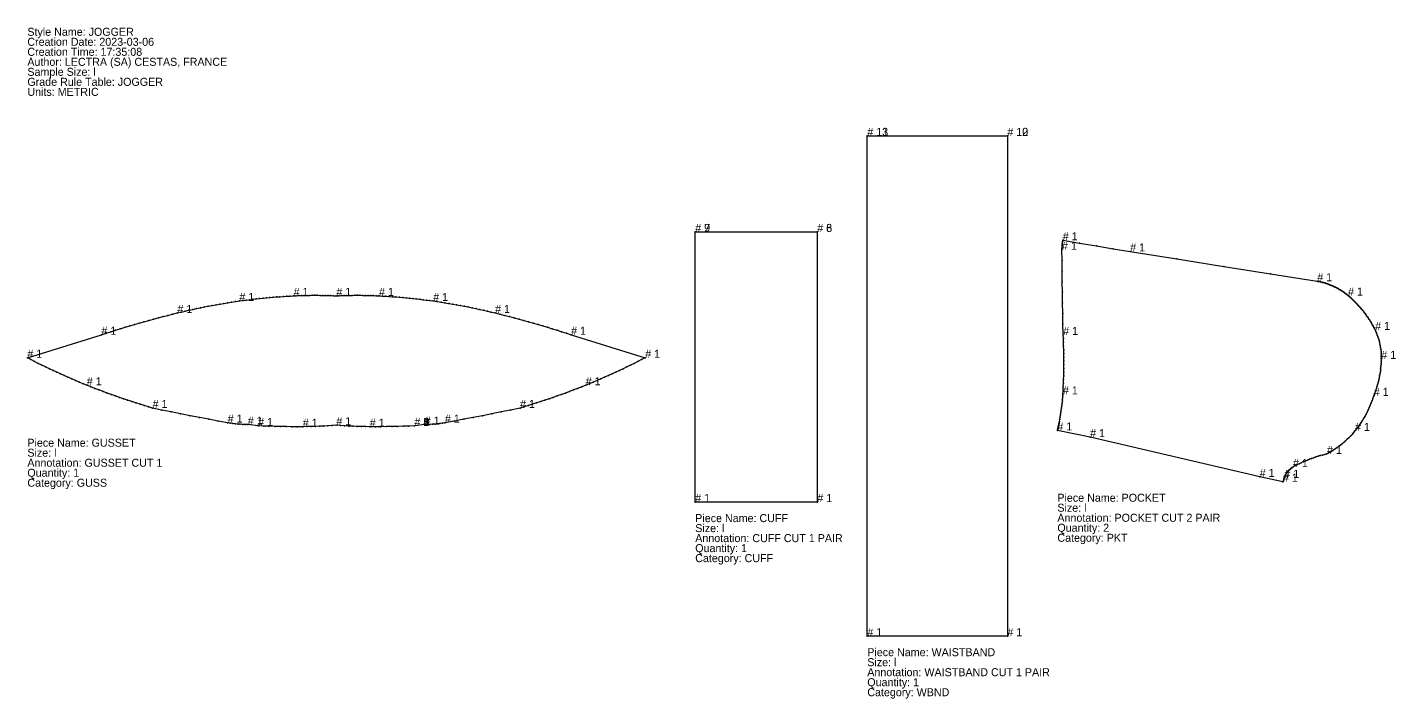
# Model space of a CAD drawing. Extents: x 0 to 3468, y -337 to 333.
# Drawn here: x 0 to 1368, y -337 to 333 of the extents above; entities that cross this region are included whole.
import ezdxf

# ---------------------------------------------------------------- set-up
doc = ezdxf.new("R2010")
doc.units = 0

# ---------------------------------------------------------------- blocks, each defined once
blk = doc.blocks.new('GUSSETl')
at = {"layer": '1'}
blk.add_lwpolyline([(308.79, 65.08), (311.46, 65.21), (314.13, 65.33), (316.79, 65.43), (319.46, 65.51), (322.13, 65.58), (324.8, 65.62), (327.47, 65.65), (330.13, 65.66), (332.8, 65.66), (335.47, 65.63), (338.14, 65.59), (340.81, 65.53), (343.48, 65.45), (346.14, 65.35), (348.81, 65.24), (351.47, 65.11), (354.87, 64.92), (358.27, 64.71), (361.67, 64.49), (365.06, 64.25), (368.46, 63.99), (371.85, 63.71), (375.24, 63.42), (378.63, 63.1), (382.02, 62.77), (385.4, 62.43), (388.79, 62.06), (392.17, 61.68), (395.55, 61.28), (398.93, 60.86), (402.3, 60.42), (405.67, 59.97), (409.57, 59.4), (413.47, 58.81), (417.36, 58.19), (421.25, 57.55), (425.14, 56.88), (429.02, 56.19), (432.89, 55.48), (436.77, 54.74), (440.63, 53.98), (444.5, 53.2), (448.36, 52.39), (452.21, 51.56), (456.06, 50.7), (459.9, 49.83), (463.74, 48.93), (467.57, 48), (472.36, 46.81), (477.15, 45.6), (481.94, 44.37), (486.72, 43.12), (491.49, 41.84), (496.25, 40.53), (501.01, 39.21), (505.77, 37.86), (510.51, 36.49), (515.25, 35.09), (519.98, 33.67), (524.71, 32.23), (529.43, 30.77), (534.14, 29.28), (538.84, 27.77), (543.54, 26.23), (617.59, 3.24), (613.96, 1.35), (610.31, -0.52), (606.66, -2.37), (602.99, -4.19), (599.31, -5.99), (595.62, -7.76), (591.92, -9.51), (588.21, -11.24), (584.49, -12.94), (580.76, -14.62), (577.01, -16.28), (573.26, -17.91), (569.49, -19.52), (565.72, -21.11), (561.93, -22.67), (558.14, -24.2), (554.1, -25.81), (550.05, -27.39), (545.99, -28.95), (541.92, -30.49), (537.85, -32), (533.76, -33.48), (529.67, -34.94), (525.56, -36.38), (521.45, -37.79), (517.33, -39.18), (513.2, -40.54), (509.07, -41.88), (504.92, -43.19), (500.77, -44.48), (496.61, -45.74), (492.44, -46.98), (483.09, -48.98), (473.73, -50.92), (464.36, -52.83), (454.98, -54.68), (445.59, -56.49), (436.19, -58.25), (426.78, -59.97), (417.37, -61.64), (414.87, -62.05), (412.36, -62.42), (409.85, -62.74), (407.33, -63.01), (404.81, -63.23), (402.28, -63.41), (399.75, -63.54), (397.22, -63.62), (386.87, -64.86), (381.3, -65.08), (375.73, -65.26), (370.15, -65.41), (364.58, -65.53), (359, -65.61), (353.42, -65.65), (347.85, -65.66), (342.27, -65.64), (338.08, -65.59), (333.89, -65.5), (329.71, -65.38), (325.52, -65.23), (321.34, -65.04), (317.15, -64.82), (312.97, -64.56), (308.79, -64.26), (304.62, -64.56), (300.44, -64.82), (296.25, -65.04), (292.07, -65.23), (287.88, -65.38), (283.7, -65.5), (279.51, -65.59), (275.32, -65.64), (269.74, -65.66), (264.17, -65.65), (258.59, -65.61), (253.01, -65.53), (247.44, -65.41), (241.86, -65.26), (236.29, -65.08), (230.72, -64.86), (220.37, -63.62), (217.84, -63.54), (215.31, -63.41), (212.78, -63.23), (210.26, -63.01), (207.74, -62.74), (205.23, -62.42), (202.72, -62.05), (200.22, -61.64), (190.81, -59.97), (181.4, -58.25), (172, -56.49), (162.61, -54.68), (153.23, -52.83), (143.86, -50.92), (134.5, -48.98), (125.14, -46.98), (120.98, -45.74), (116.82, -44.48), (112.66, -43.19), (108.52, -41.88), (104.38, -40.54), (100.26, -39.18), (96.14, -37.79), (92.02, -36.38), (87.92, -34.94), (83.83, -33.48), (79.74, -32), (75.66, -30.49), (71.6, -28.95), (67.54, -27.39), (63.49, -25.81), (59.45, -24.2), (55.66, -22.67), (51.87, -21.11), (48.1, -19.52), (44.33, -17.91), (40.58, -16.28), (36.83, -14.62), (33.1, -12.94), (29.38, -11.24), (25.66, -9.51), (21.96, -7.76), (18.27, -5.99), (14.6, -4.19), (10.93, -2.37), (7.27, -0.52), (3.63, 1.35), (0, 3.24), (74.05, 26.23), (78.74, 27.77), (83.45, 29.28), (88.16, 30.77), (92.88, 32.23), (97.6, 33.67), (102.34, 35.09), (107.08, 36.49), (111.82, 37.86), (116.58, 39.21), (121.33, 40.53), (126.1, 41.84), (130.87, 43.12), (135.65, 44.37), (140.43, 45.6), (145.23, 46.81), (150.02, 48), (153.85, 48.93), (157.69, 49.83), (161.53, 50.7), (165.38, 51.56), (169.23, 52.39), (173.09, 53.2), (176.95, 53.98), (180.82, 54.74), (184.69, 55.48), (188.57, 56.19), (192.45, 56.88), (196.34, 57.55), (200.22, 58.19), (204.12, 58.81), (208.01, 59.4), (211.91, 59.97), (215.29, 60.42), (218.66, 60.86), (222.04, 61.28), (225.42, 61.68), (228.8, 62.06), (232.19, 62.43), (235.57, 62.77), (238.96, 63.1), (242.35, 63.42), (245.74, 63.71), (249.13, 63.99), (252.53, 64.25), (255.92, 64.49), (259.32, 64.71), (262.71, 64.92), (266.11, 65.11), (268.78, 65.24), (271.45, 65.35), (274.11, 65.45), (276.78, 65.53), (279.45, 65.59), (282.12, 65.63), (284.79, 65.66), (287.45, 65.66), (290.12, 65.65), (292.79, 65.62), (295.46, 65.58), (298.13, 65.51), (300.8, 65.43), (303.46, 65.33), (306.13, 65.21)], close=True, dxfattribs=at)
at = {"layer": '14'}
blk.add_lwpolyline([(308.79, 65.08), (311.46, 65.21), (314.13, 65.33), (316.79, 65.43), (319.46, 65.51), (322.13, 65.58), (324.8, 65.62), (327.47, 65.65), (330.13, 65.66), (332.8, 65.66), (335.47, 65.63), (338.14, 65.59), (340.81, 65.53), (343.48, 65.45), (346.14, 65.35), (348.81, 65.24), (351.47, 65.11), (354.87, 64.92), (358.27, 64.71), (361.67, 64.49), (365.06, 64.25), (368.46, 63.99), (371.85, 63.71), (375.24, 63.42), (378.63, 63.1), (382.02, 62.77), (385.4, 62.43), (388.79, 62.06), (392.17, 61.68), (395.55, 61.28), (398.93, 60.86), (402.3, 60.42), (405.67, 59.97), (409.57, 59.4), (413.47, 58.81), (417.36, 58.19), (421.25, 57.55), (425.14, 56.88), (429.02, 56.19), (432.89, 55.48), (436.77, 54.74), (440.63, 53.98), (444.5, 53.2), (448.36, 52.39), (452.21, 51.56), (456.06, 50.7), (459.9, 49.83), (463.74, 48.93), (467.57, 48), (472.36, 46.81), (477.15, 45.6), (481.94, 44.37), (486.72, 43.12), (491.49, 41.84), (496.25, 40.53), (501.01, 39.21), (505.77, 37.86), (510.51, 36.49), (515.25, 35.09), (519.98, 33.67), (524.71, 32.23), (529.43, 30.77), (534.14, 29.28), (538.84, 27.77), (543.54, 26.23), (617.59, 3.24), (613.96, 1.35), (610.31, -0.52), (606.66, -2.37), (602.99, -4.19), (599.31, -5.99), (595.62, -7.76), (591.92, -9.51), (588.21, -11.24), (584.49, -12.94), (580.76, -14.62), (577.01, -16.28), (573.26, -17.91), (569.49, -19.52), (565.72, -21.11), (561.93, -22.67), (558.14, -24.2), (554.1, -25.81), (550.05, -27.39), (545.99, -28.95), (541.92, -30.49), (537.85, -32), (533.76, -33.48), (529.67, -34.94), (525.56, -36.38), (521.45, -37.79), (517.33, -39.18), (513.2, -40.54), (509.07, -41.88), (504.92, -43.19), (500.77, -44.48), (496.61, -45.74), (492.44, -46.98), (483.09, -48.98), (473.73, -50.92), (464.36, -52.83), (454.98, -54.68), (445.59, -56.49), (436.19, -58.25), (426.78, -59.97), (417.37, -61.64), (414.87, -62.05), (412.36, -62.42), (409.85, -62.74), (407.33, -63.01), (404.81, -63.23), (402.28, -63.41), (399.75, -63.54), (397.22, -63.62), (386.87, -64.86), (381.3, -65.08), (375.73, -65.26), (370.15, -65.41), (364.58, -65.53), (359, -65.61), (353.42, -65.65), (347.85, -65.66), (342.27, -65.64), (338.08, -65.59), (333.89, -65.5), (329.71, -65.38), (325.52, -65.23), (321.34, -65.04), (317.15, -64.82), (312.97, -64.56), (308.79, -64.26), (304.62, -64.56), (300.44, -64.82), (296.25, -65.04), (292.07, -65.23), (287.88, -65.38), (283.7, -65.5), (279.51, -65.59), (275.32, -65.64), (269.74, -65.66), (264.17, -65.65), (258.59, -65.61), (253.01, -65.53), (247.44, -65.41), (241.86, -65.26), (236.29, -65.08), (230.72, -64.86), (220.37, -63.62), (217.84, -63.54), (215.31, -63.41), (212.78, -63.23), (210.26, -63.01), (207.74, -62.74), (205.23, -62.42), (202.72, -62.05), (200.22, -61.64), (190.81, -59.97), (181.4, -58.25), (172, -56.49), (162.61, -54.68), (153.23, -52.83), (143.86, -50.92), (134.5, -48.98), (125.14, -46.98), (120.98, -45.74), (116.82, -44.48), (112.66, -43.19), (108.52, -41.88), (104.38, -40.54), (100.26, -39.18), (96.14, -37.79), (92.02, -36.38), (87.92, -34.94), (83.83, -33.48), (79.74, -32), (75.66, -30.49), (71.6, -28.95), (67.54, -27.39), (63.49, -25.81), (59.45, -24.2), (55.66, -22.67), (51.87, -21.11), (48.1, -19.52), (44.33, -17.91), (40.58, -16.28), (36.83, -14.62), (33.1, -12.94), (29.38, -11.24), (25.66, -9.51), (21.96, -7.76), (18.27, -5.99), (14.6, -4.19), (10.93, -2.37), (7.27, -0.52), (3.63, 1.35), (0, 3.24), (74.05, 26.23), (78.74, 27.77), (83.45, 29.28), (88.16, 30.77), (92.88, 32.23), (97.6, 33.67), (102.34, 35.09), (107.08, 36.49), (111.82, 37.86), (116.58, 39.21), (121.33, 40.53), (126.1, 41.84), (130.87, 43.12), (135.65, 44.37), (140.43, 45.6), (145.23, 46.81), (150.02, 48), (153.85, 48.93), (157.69, 49.83), (161.53, 50.7), (165.38, 51.56), (169.23, 52.39), (173.09, 53.2), (176.95, 53.98), (180.82, 54.74), (184.69, 55.48), (188.57, 56.19), (192.45, 56.88), (196.34, 57.55), (200.22, 58.19), (204.12, 58.81), (208.01, 59.4), (211.91, 59.97), (215.29, 60.42), (218.66, 60.86), (222.04, 61.28), (225.42, 61.68), (228.8, 62.06), (232.19, 62.43), (235.57, 62.77), (238.96, 63.1), (242.35, 63.42), (245.74, 63.71), (249.13, 63.99), (252.53, 64.25), (255.92, 64.49), (259.32, 64.71), (262.71, 64.92), (266.11, 65.11), (268.78, 65.24), (271.45, 65.35), (274.11, 65.45), (276.78, 65.53), (279.45, 65.59), (282.12, 65.63), (284.79, 65.66), (287.45, 65.66), (290.12, 65.65), (292.79, 65.62), (295.46, 65.58), (298.13, 65.51), (300.8, 65.43), (303.46, 65.33), (306.13, 65.21)], close=True, dxfattribs=at)
at = {"layer": '2'}
for p in [(308.79, 65.08), (308.79, 65.08), (308.79, 65.08), (308.79, 65.08), (0, 3.24), (0, 3.24), (617.59, 3.24), (617.59, 3.24)]:
    blk.add_point(p, dxfattribs=at)
at = {"layer": '3'}
for p in [(180.82, 54.74), (180.82, 54.74), (184.69, 55.48), (184.69, 55.48), (188.57, 56.19), (188.57, 56.19), (192.45, 56.88), (192.45, 56.88), (196.34, 57.55), (196.34, 57.55), (200.22, 58.19), (200.22, 58.19), (204.12, 58.81), (204.12, 58.81), (208.01, 59.4), (208.01, 59.4), (211.91, 59.97), (211.91, 59.97), (215.29, 60.42), (215.29, 60.42), (218.66, 60.86), (218.66, 60.86), (222.04, 61.28), (222.04, 61.28), (225.42, 61.68), (225.42, 61.68), (228.8, 62.06), (228.8, 62.06), (232.19, 62.43), (232.19, 62.43), (235.57, 62.77), (235.57, 62.77), (238.96, 63.1), (238.96, 63.1), (242.35, 63.42), (242.35, 63.42), (245.74, 63.71), (245.74, 63.71), (249.13, 63.99), (249.13, 63.99), (252.53, 64.25), (252.53, 64.25), (255.92, 64.49), (255.92, 64.49), (259.32, 64.71), (259.32, 64.71), (262.71, 64.92), (262.71, 64.92), (266.11, 65.11), (266.11, 65.11), (268.78, 65.24), (268.78, 65.24), (271.45, 65.35), (271.45, 65.35), (274.11, 65.45), (274.11, 65.45), (276.78, 65.53), (276.78, 65.53), (279.45, 65.59), (279.45, 65.59), (282.12, 65.63), (282.12, 65.63), (284.79, 65.66), (284.79, 65.66), (287.45, 65.66), (287.45, 65.66), (290.12, 65.65), (290.12, 65.65), (292.79, 65.62), (292.79, 65.62), (295.46, 65.58), (295.46, 65.58), (298.13, 65.51), (298.13, 65.51), (300.8, 65.43), (300.8, 65.43), (303.46, 65.33), (303.46, 65.33), (306.13, 65.21), (306.13, 65.21), (311.46, 65.21), (311.46, 65.21), (314.13, 65.33), (314.13, 65.33), (316.79, 65.43), (316.79, 65.43), (319.46, 65.51), (319.46, 65.51), (322.13, 65.58), (322.13, 65.58), (324.8, 65.62), (324.8, 65.62), (327.47, 65.65), (327.47, 65.65), (330.13, 65.66), (330.13, 65.66), (332.8, 65.66), (332.8, 65.66), (335.47, 65.63), (335.47, 65.63), (338.14, 65.59), (338.14, 65.59), (340.81, 65.53), (340.81, 65.53), (343.48, 65.45), (343.48, 65.45), (346.14, 65.35), (346.14, 65.35), (348.81, 65.24), (348.81, 65.24), (351.47, 65.11), (351.47, 65.11), (354.87, 64.92), (354.87, 64.92), (358.27, 64.71), (358.27, 64.71), (361.67, 64.49), (361.67, 64.49), (365.06, 64.25), (365.06, 64.25), (368.46, 63.99), (368.46, 63.99), (371.85, 63.71), (371.85, 63.71), (375.24, 63.42), (375.24, 63.42), (378.63, 63.1), (378.63, 63.1), (382.02, 62.77), (382.02, 62.77), (385.4, 62.43), (385.4, 62.43), (388.79, 62.06), (388.79, 62.06), (392.17, 61.68), (392.17, 61.68), (395.55, 61.28), (395.55, 61.28), (398.93, 60.86), (398.93, 60.86), (402.3, 60.42), (402.3, 60.42), (405.67, 59.97), (405.67, 59.97), (409.57, 59.4), (409.57, 59.4), (413.47, 58.81), (413.47, 58.81), (417.36, 58.19), (417.36, 58.19), (421.25, 57.55), (421.25, 57.55), (425.14, 56.88), (425.14, 56.88), (429.02, 56.19), (429.02, 56.19), (432.89, 55.48), (432.89, 55.48), (436.77, 54.74), (436.77, 54.74), (126.1, 41.84), (126.1, 41.84), (130.87, 43.12), (130.87, 43.12), (135.65, 44.37), (135.65, 44.37), (140.43, 45.6), (140.43, 45.6), (145.23, 46.81), (145.23, 46.81), (150.02, 48), (150.02, 48), (153.85, 48.93), (153.85, 48.93), (157.69, 49.83), (157.69, 49.83), (161.53, 50.7), (161.53, 50.7), (165.38, 51.56), (165.38, 51.56), (169.23, 52.39), (169.23, 52.39), (173.09, 53.2), (173.09, 53.2), (176.95, 53.98), (176.95, 53.98), (440.63, 53.98), (440.63, 53.98), (444.5, 53.2), (444.5, 53.2), (448.36, 52.39), (448.36, 52.39), (452.21, 51.56), (452.21, 51.56), (456.06, 50.7), (456.06, 50.7), (459.9, 49.83), (459.9, 49.83), (463.74, 48.93), (463.74, 48.93), (467.57, 48), (467.57, 48), (472.36, 46.81), (472.36, 46.81), (477.15, 45.6), (477.15, 45.6), (481.94, 44.37), (481.94, 44.37), (486.72, 43.12), (486.72, 43.12), (491.49, 41.84), (491.49, 41.84), (78.74, 27.77), (78.74, 27.77), (83.45, 29.28), (83.45, 29.28), (88.16, 30.77), (88.16, 30.77), (92.88, 32.23), (92.88, 32.23), (97.6, 33.67), (97.6, 33.67), (102.34, 35.09), (102.34, 35.09), (107.08, 36.49), (107.08, 36.49), (111.82, 37.86), (111.82, 37.86), (116.58, 39.21), (116.58, 39.21), (121.33, 40.53), (121.33, 40.53), (496.25, 40.53), (496.25, 40.53), (501.01, 39.21), (501.01, 39.21), (505.77, 37.86), (505.77, 37.86), (510.51, 36.49), (510.51, 36.49), (515.25, 35.09), (515.25, 35.09), (519.98, 33.67), (519.98, 33.67), (524.71, 32.23), (524.71, 32.23), (529.43, 30.77), (529.43, 30.77), (534.14, 29.28), (534.14, 29.28), (538.84, 27.77), (538.84, 27.77), (74.05, 26.23), (74.05, 26.23), (543.54, 26.23), (543.54, 26.23), (3.63, 1.35), (3.63, 1.35), (613.96, 1.35), (613.96, 1.35), (7.27, -0.52), (7.27, -0.52), (10.93, -2.37), (10.93, -2.37), (14.6, -4.19), (14.6, -4.19), (18.27, -5.99), (18.27, -5.99), (21.96, -7.76), (21.96, -7.76), (25.66, -9.51), (25.66, -9.51), (29.38, -11.24), (29.38, -11.24), (33.1, -12.94), (33.1, -12.94), (584.49, -12.94), (584.49, -12.94), (588.21, -11.24), (588.21, -11.24), (591.92, -9.51), (591.92, -9.51), (595.62, -7.76), (595.62, -7.76), (599.31, -5.99), (599.31, -5.99), (602.99, -4.19), (602.99, -4.19), (606.66, -2.37), (606.66, -2.37), (610.31, -0.52), (610.31, -0.52), (36.83, -14.62), (36.83, -14.62), (40.58, -16.28), (40.58, -16.28), (44.33, -17.91), (44.33, -17.91), (48.1, -19.52), (48.1, -19.52), (51.87, -21.11), (51.87, -21.11), (55.66, -22.67), (55.66, -22.67), (59.45, -24.2), (59.45, -24.2), (63.49, -25.81), (63.49, -25.81), (554.1, -25.81), (554.1, -25.81), (558.14, -24.2), (558.14, -24.2), (561.93, -22.67), (561.93, -22.67), (565.72, -21.11), (565.72, -21.11), (569.49, -19.52), (569.49, -19.52), (573.26, -17.91), (573.26, -17.91), (577.01, -16.28), (577.01, -16.28), (580.76, -14.62), (580.76, -14.62), (67.54, -27.39), (67.54, -27.39), (71.6, -28.95), (71.6, -28.95), (75.66, -30.49), (75.66, -30.49), (79.74, -32), (79.74, -32), (83.83, -33.48), (83.83, -33.48), (87.92, -34.94), (87.92, -34.94), (92.02, -36.38), (92.02, -36.38), (96.14, -37.79), (96.14, -37.79), (100.26, -39.18), (100.26, -39.18), (104.38, -40.54), (104.38, -40.54), (513.2, -40.54), (513.2, -40.54), (517.33, -39.18), (517.33, -39.18), (521.45, -37.79), (521.45, -37.79), (525.56, -36.38), (525.56, -36.38), (529.67, -34.94), (529.67, -34.94), (533.76, -33.48), (533.76, -33.48), (537.85, -32), (537.85, -32), (541.92, -30.49), (541.92, -30.49), (545.99, -28.95), (545.99, -28.95), (550.05, -27.39), (550.05, -27.39), (108.52, -41.88), (108.52, -41.88), (112.66, -43.19), (112.66, -43.19), (116.82, -44.48), (116.82, -44.48), (120.98, -45.74), (120.98, -45.74), (125.14, -46.98), (125.14, -46.98), (134.5, -48.98), (134.5, -48.98), (143.86, -50.92), (143.86, -50.92), (153.23, -52.83), (153.23, -52.83), (162.61, -54.68), (162.61, -54.68), (454.98, -54.68), (454.98, -54.68), (464.36, -52.83), (464.36, -52.83), (473.73, -50.92), (473.73, -50.92), (483.09, -48.98), (483.09, -48.98), (492.44, -46.98), (492.44, -46.98), (496.61, -45.74), (496.61, -45.74), (500.77, -44.48), (500.77, -44.48), (504.92, -43.19), (504.92, -43.19), (509.07, -41.88), (509.07, -41.88), (172, -56.49), (172, -56.49), (181.4, -58.25), (181.4, -58.25), (190.81, -59.97), (190.81, -59.97), (200.22, -61.64), (200.22, -61.64), (202.72, -62.05), (202.72, -62.05), (205.23, -62.42), (205.23, -62.42), (207.74, -62.74), (207.74, -62.74), (210.26, -63.01), (210.26, -63.01), (212.78, -63.23), (212.78, -63.23), (215.31, -63.41), (215.31, -63.41), (217.84, -63.54), (217.84, -63.54), (220.37, -63.62), (220.37, -63.62), (230.72, -64.86), (230.72, -64.86), (236.29, -65.08), (236.29, -65.08), (241.86, -65.26), (241.86, -65.26), (247.44, -65.41), (247.44, -65.41), (253.01, -65.53), (253.01, -65.53), (258.59, -65.61), (258.59, -65.61), (264.17, -65.65), (264.17, -65.65), (269.74, -65.66), (269.74, -65.66), (275.32, -65.64), (275.32, -65.64), (279.51, -65.59), (279.51, -65.59), (283.7, -65.5), (283.7, -65.5), (287.88, -65.38), (287.88, -65.38), (292.07, -65.23), (292.07, -65.23), (296.25, -65.04), (296.25, -65.04), (300.44, -64.82), (300.44, -64.82), (304.62, -64.56), (304.62, -64.56), (308.79, -64.26), (308.79, -64.26), (312.97, -64.56), (312.97, -64.56), (317.15, -64.82), (317.15, -64.82), (321.34, -65.04), (321.34, -65.04), (325.52, -65.23), (325.52, -65.23), (329.71, -65.38), (329.71, -65.38), (333.89, -65.5), (333.89, -65.5), (338.08, -65.59), (338.08, -65.59), (342.27, -65.64), (342.27, -65.64), (347.85, -65.66), (347.85, -65.66), (353.42, -65.65), (353.42, -65.65), (359, -65.61), (359, -65.61), (364.58, -65.53), (364.58, -65.53), (370.15, -65.41), (370.15, -65.41), (375.73, -65.26), (375.73, -65.26), (381.3, -65.08), (381.3, -65.08), (386.87, -64.86), (386.87, -64.86), (397.22, -63.62), (397.22, -63.62), (399.75, -63.54), (399.75, -63.54), (402.28, -63.41), (402.28, -63.41), (404.81, -63.23), (404.81, -63.23), (407.33, -63.01), (407.33, -63.01), (409.85, -62.74), (409.85, -62.74), (412.36, -62.42), (412.36, -62.42), (414.87, -62.05), (414.87, -62.05), (417.37, -61.64), (417.37, -61.64), (426.78, -59.97), (426.78, -59.97), (436.19, -58.25), (436.19, -58.25), (445.59, -56.49), (445.59, -56.49)]:
    blk.add_point(p, dxfattribs=at)
at = {"layer": '4'}
for p in [(220.37, -63.62, 10), (220.37, -63.62, 10), (230.72, -64.86, 10), (230.72, -64.86, 10), (386.87, -64.86, 10), (386.87, -64.86, 10), (397.22, -63.62, 10), (397.22, -63.62, 10)]:
    blk.add_point(p, dxfattribs=at)
at = {"layer": '1'}
for s, p in [('# 1', (266.11, 65.11)), ('# 1', (308.79, 65.08)), ('# 1', (308.79, 65.08)), ('# 1', (351.47, 65.11)), ('# 1', (150.02, 48)), ('# 1', (211.91, 59.97)), ('# 1', (405.67, 59.97)), ('# 1', (467.57, 48)), ('# 1', (74.05, 26.23)), ('# 1', (543.54, 26.23)), ('# 1', (0, 3.24)), ('# 1', (617.59, 3.24)), ('# 1', (59.45, -24.2)), ('# 1', (558.14, -24.2)), ('# 1', (125.14, -46.98)), ('# 1', (492.44, -46.98)), ('# 1', (200.22, -61.64)), ('# 1', (417.37, -61.64)), ('# 1', (220.37, -63.62)), ('# 1', (230.72, -64.86)), ('# 1', (275.32, -65.64)), ('# 1', (308.79, -64.26)), ('# 1', (342.27, -65.64)), ('# 3', (386.87, -64.86)), ('# 1', (397.22, -63.62)), ('Piece Name: GUSSET', (0, -85.66)), ('Size: l', (0, -95.66)), ('Annotation: GUSSET CUT 1', (0, -105.66)), ('Quantity: 1', (0, -115.66)), ('Category: GUSS', (0, -125.66))]:
    blk.add_text(s, height=8, dxfattribs=at).set_placement(p)
at = {"layer": '14'}
for s, p in [('# 1', (266.11, 65.11)), ('# 1', (308.79, 65.08)), ('# 1', (308.79, 65.08)), ('# 1', (351.47, 65.11)), ('# 1', (150.02, 48)), ('# 1', (211.91, 59.97)), ('# 1', (405.67, 59.97)), ('# 1', (467.57, 48)), ('# 1', (74.05, 26.23)), ('# 1', (543.54, 26.23)), ('# 1', (0, 3.24)), ('# 1', (617.59, 3.24)), ('# 1', (59.45, -24.2)), ('# 1', (558.14, -24.2)), ('# 1', (125.14, -46.98)), ('# 1', (492.44, -46.98)), ('# 1', (200.22, -61.64)), ('# 1', (417.37, -61.64)), ('# 1', (220.37, -63.62)), ('# 1', (230.72, -64.86)), ('# 1', (275.32, -65.64)), ('# 1', (308.79, -64.26)), ('# 1', (342.27, -65.64)), ('# 2', (386.87, -64.86)), ('# 1', (397.22, -63.62))]:
    blk.add_text(s, height=8, dxfattribs=at).set_placement(p)
at = {"layer": '4'}
for s, p in [('# 1', (220.37, -63.62)), ('# 1', (220.37, -63.62)), ('# 1', (230.72, -64.86)), ('# 1', (230.72, -64.86)), ('# 4', (386.87, -64.86)), ('# 5', (386.87, -64.86)), ('# 1', (397.22, -63.62)), ('# 1', (397.22, -63.62))]:
    blk.add_text(s, height=8, dxfattribs=at).set_placement(p)
blk = doc.blocks.new('CUFFl')
at = {"layer": '1'}
blk.add_lwpolyline([(122, 129), (122, -141), (0, -141), (0, 129)], close=True, dxfattribs=at)
at = {"layer": '14'}
blk.add_lwpolyline([(122, 129), (122, -141), (0, -141), (0, 129)], close=True, dxfattribs=at)
at = {"layer": '2'}
for p in [(0, 129), (0, 129), (122, 129), (122, 129), (122, 129), (122, 129), (0, -141), (0, -141), (122, -141), (122, -141)]:
    blk.add_point(p, dxfattribs=at)
at = {"layer": '1'}
for s, p in [('# 9', (0, 129)), ('# 8', (122, 129)), ('# 8', (122, 129)), ('# 1', (0, -141)), ('# 1', (122, -141)), ('Size: l', (0, -171)), ('Piece Name: CUFF', (0, -161)), ('Annotation: CUFF CUT 1 PAIR', (0, -181)), ('Quantity: 1', (0, -191)), ('Category: CUFF', (0, -201))]:
    blk.add_text(s, height=8, dxfattribs=at).set_placement(p)
at = {"layer": '14'}
for s, p in [('# 7', (0, 129)), ('# 6', (122, 129)), ('# 6', (122, 129)), ('# 1', (0, -141)), ('# 1', (122, -141))]:
    blk.add_text(s, height=8, dxfattribs=at).set_placement(p)
blk = doc.blocks.new('WAISTBANDl')
at = {"layer": '1'}
blk.add_lwpolyline([(140, 225), (140, -275), (0, -275), (0, 225)], close=True, dxfattribs=at)
at = {"layer": '14'}
blk.add_lwpolyline([(140, 225), (140, -275), (0, -275), (0, 225)], close=True, dxfattribs=at)
at = {"layer": '2'}
for p in [(0, 225), (0, 225), (140, 225), (140, 225), (140, 225), (140, 225), (0, -275), (0, -275), (140, -275), (140, -275)]:
    blk.add_point(p, dxfattribs=at)
at = {"layer": '1'}
for s, p in [('# 13', (0, 225)), ('# 12', (140, 225)), ('# 12', (140, 225)), ('# 1', (0, -275)), ('# 1', (140, -275)), ('Piece Name: WAISTBAND', (0, -295)), ('Size: l', (0, -305)), ('Annotation: WAISTBAND CUT 1 PAIR', (0, -315)), ('Quantity: 1', (0, -325)), ('Category: WBND', (0, -335))]:
    blk.add_text(s, height=8, dxfattribs=at).set_placement(p)
at = {"layer": '14'}
for s, p in [('# 11', (0, 225)), ('# 10', (140, 225)), ('# 10', (140, 225)), ('# 1', (0, -275)), ('# 1', (140, -275))]:
    blk.add_text(s, height=8, dxfattribs=at).set_placement(p)
blk = doc.blocks.new('POCKETl')
at = {"layer": '1'}
blk.add_lwpolyline([(0, -69.45), (0.54, -67.23), (1.06, -65.01), (1.55, -62.78), (2.01, -60.54), (2.45, -58.3), (2.86, -56.05), (3.25, -53.8), (3.61, -51.55), (3.95, -49.29), (4.25, -47.03), (4.54, -44.76), (4.79, -42.49), (5.02, -40.22), (5.23, -37.95), (5.4, -35.67), (5.56, -33.39), (5.77, -29.67), (5.95, -25.96), (6.11, -22.24), (6.25, -18.52), (6.35, -14.8), (6.43, -11.07), (6.49, -7.35), (6.51, -3.63), (6.51, 0.09), (6.49, 3.82), (6.44, 7.54), (6.36, 11.26), (6.26, 14.98), (6.13, 18.7), (5.97, 22.42), (5.79, 26.14), (5.55, 36.76), (5.33, 47.38), (5.14, 58.01), (4.98, 68.63), (4.85, 79.26), (4.74, 89.88), (4.65, 100.51), (4.59, 111.13), (4.6, 112.33), (4.63, 113.52), (4.69, 114.72), (4.78, 115.91), (4.89, 117.1), (5.03, 118.28), (5.19, 119.47), (5.38, 120.65), (22.22, 117.8), (39.07, 115), (55.92, 112.23), (72.78, 109.49), (119.52, 101.98), (166.26, 94.51), (213.02, 87.08), (259.77, 79.68), (260.83, 79.49), (261.88, 79.29), (262.93, 79.06), (263.97, 78.82), (265.01, 78.56), (266.05, 78.29), (267.08, 77.99), (268.11, 77.68), (269.13, 77.36), (270.14, 77.01), (271.15, 76.65), (272.16, 76.28), (273.16, 75.88), (274.15, 75.47), (275.13, 75.05), (276.11, 74.61), (277.08, 74.15), (278.04, 73.67), (278.99, 73.18), (279.94, 72.68), (280.87, 72.16), (281.8, 71.62), (282.72, 71.07), (283.63, 70.5), (284.53, 69.92), (285.42, 69.32), (286.3, 68.71), (287.17, 68.08), (288.03, 67.44), (288.88, 66.79), (289.72, 66.12), (290.55, 65.44), (291.6, 64.55), (292.63, 63.64), (293.66, 62.73), (294.67, 61.79), (295.68, 60.85), (296.67, 59.9), (297.64, 58.93), (298.61, 57.95), (299.56, 56.95), (300.5, 55.95), (301.43, 54.93), (302.34, 53.9), (303.25, 52.86), (304.13, 51.81), (305.01, 50.75), (305.87, 49.67), (306.71, 48.59), (307.55, 47.49), (308.37, 46.38), (309.17, 45.27), (309.96, 44.14), (310.74, 43), (311.5, 41.86), (312.25, 40.7), (312.98, 39.54), (313.69, 38.36), (314.4, 37.18), (315.08, 35.98), (315.75, 34.78), (316.41, 33.57), (317.05, 32.35), (317.68, 31.13), (318.44, 29.42), (319.16, 27.7), (319.82, 25.96), (320.44, 24.19), (321, 22.41), (321.52, 20.62), (321.98, 18.81), (322.39, 16.99), (322.75, 15.15), (323.06, 13.31), (323.31, 11.46), (323.51, 9.61), (323.66, 7.74), (323.75, 5.88), (323.79, 4.01), (323.78, 2.15), (323.7, -0.22), (323.57, -2.59), (323.39, -4.95), (323.15, -7.31), (322.87, -9.66), (322.53, -12), (322.13, -14.34), (321.69, -16.67), (321.19, -18.98), (320.64, -21.29), (320.04, -23.58), (319.39, -25.86), (318.69, -28.12), (317.94, -30.37), (317.13, -32.6), (316.28, -34.81), (315.5, -37.18), (314.67, -39.54), (313.78, -41.87), (312.83, -44.18), (311.83, -46.48), (310.78, -48.74), (309.68, -50.98), (308.53, -53.2), (307.32, -55.39), (306.06, -57.55), (304.75, -59.68), (303.4, -61.77), (301.99, -63.84), (300.54, -65.87), (299.04, -67.87), (297.49, -69.83), (296.04, -71.59), (294.54, -73.32), (292.99, -75), (291.41, -76.64), (289.78, -78.24), (288.11, -79.8), (286.4, -81.32), (284.66, -82.79), (282.88, -84.21), (281.06, -85.6), (279.2, -86.93), (277.32, -88.22), (275.4, -89.45), (273.45, -90.64), (271.47, -91.78), (269.46, -92.87), (267.24, -93.4), (265.03, -93.97), (262.82, -94.58), (260.63, -95.23), (258.45, -95.92), (256.29, -96.65), (254.13, -97.42), (252, -98.22), (249.87, -99.06), (247.76, -99.95), (245.67, -100.86), (243.59, -101.82), (241.54, -102.81), (239.5, -103.84), (237.47, -104.9), (235.47, -106), (234.71, -106.46), (233.97, -106.94), (233.25, -107.47), (232.56, -108.02), (231.9, -108.61), (231.27, -109.23), (230.67, -109.88), (230.1, -110.56), (229.56, -111.27), (229.05, -112), (228.59, -112.75), (228.16, -113.52), (227.76, -114.32), (227.41, -115.13), (227.09, -115.96), (226.82, -116.8), (225.47, -120.65), (202.25, -115.77), (32.75, -76.04)], close=True, dxfattribs=at)
at = {"layer": '14'}
blk.add_lwpolyline([(0, -69.45), (0.54, -67.23), (1.06, -65.01), (1.55, -62.78), (2.01, -60.54), (2.45, -58.3), (2.86, -56.05), (3.25, -53.8), (3.61, -51.55), (3.95, -49.29), (4.25, -47.03), (4.54, -44.76), (4.79, -42.49), (5.02, -40.22), (5.23, -37.95), (5.4, -35.67), (5.56, -33.39), (5.77, -29.67), (5.95, -25.96), (6.11, -22.24), (6.25, -18.52), (6.35, -14.8), (6.43, -11.07), (6.49, -7.35), (6.51, -3.63), (6.51, 0.09), (6.49, 3.82), (6.44, 7.54), (6.36, 11.26), (6.26, 14.98), (6.13, 18.7), (5.97, 22.42), (5.79, 26.14), (5.55, 36.76), (5.33, 47.38), (5.14, 58.01), (4.98, 68.63), (4.85, 79.26), (4.74, 89.88), (4.65, 100.51), (4.59, 111.13), (4.6, 112.33), (4.63, 113.52), (4.69, 114.72), (4.78, 115.91), (4.89, 117.1), (5.03, 118.28), (5.19, 119.47), (5.38, 120.65), (22.22, 117.8), (39.07, 115), (55.92, 112.23), (72.78, 109.49), (119.52, 101.98), (166.26, 94.51), (213.02, 87.08), (259.77, 79.68), (260.83, 79.49), (261.88, 79.29), (262.93, 79.06), (263.97, 78.82), (265.01, 78.56), (266.05, 78.29), (267.08, 77.99), (268.11, 77.68), (269.13, 77.36), (270.14, 77.01), (271.15, 76.65), (272.16, 76.28), (273.16, 75.88), (274.15, 75.47), (275.13, 75.05), (276.11, 74.61), (277.08, 74.15), (278.04, 73.67), (278.99, 73.18), (279.94, 72.68), (280.87, 72.16), (281.8, 71.62), (282.72, 71.07), (283.63, 70.5), (284.53, 69.92), (285.42, 69.32), (286.3, 68.71), (287.17, 68.08), (288.03, 67.44), (288.88, 66.79), (289.72, 66.12), (290.55, 65.44), (291.6, 64.55), (292.63, 63.64), (293.66, 62.73), (294.67, 61.79), (295.68, 60.85), (296.67, 59.9), (297.64, 58.93), (298.61, 57.95), (299.56, 56.95), (300.5, 55.95), (301.43, 54.93), (302.34, 53.9), (303.25, 52.86), (304.13, 51.81), (305.01, 50.75), (305.87, 49.67), (306.71, 48.59), (307.55, 47.49), (308.37, 46.38), (309.17, 45.27), (309.96, 44.14), (310.74, 43), (311.5, 41.86), (312.25, 40.7), (312.98, 39.54), (313.69, 38.36), (314.4, 37.18), (315.08, 35.98), (315.75, 34.78), (316.41, 33.57), (317.05, 32.35), (317.68, 31.13), (318.44, 29.42), (319.16, 27.7), (319.82, 25.96), (320.44, 24.19), (321, 22.41), (321.52, 20.62), (321.98, 18.81), (322.39, 16.99), (322.75, 15.15), (323.06, 13.31), (323.31, 11.46), (323.51, 9.61), (323.66, 7.74), (323.75, 5.88), (323.79, 4.01), (323.78, 2.15), (323.7, -0.22), (323.57, -2.59), (323.39, -4.95), (323.15, -7.31), (322.87, -9.66), (322.53, -12), (322.13, -14.34), (321.69, -16.67), (321.19, -18.98), (320.64, -21.29), (320.04, -23.58), (319.39, -25.86), (318.69, -28.12), (317.94, -30.37), (317.13, -32.6), (316.28, -34.81), (315.5, -37.18), (314.67, -39.54), (313.78, -41.87), (312.83, -44.18), (311.83, -46.48), (310.78, -48.74), (309.68, -50.98), (308.53, -53.2), (307.32, -55.39), (306.06, -57.55), (304.75, -59.68), (303.4, -61.77), (301.99, -63.84), (300.54, -65.87), (299.04, -67.87), (297.49, -69.83), (296.04, -71.59), (294.54, -73.32), (292.99, -75), (291.41, -76.64), (289.78, -78.24), (288.11, -79.8), (286.4, -81.32), (284.66, -82.79), (282.88, -84.21), (281.06, -85.6), (279.2, -86.93), (277.32, -88.22), (275.4, -89.45), (273.45, -90.64), (271.47, -91.78), (269.46, -92.87), (267.24, -93.4), (265.03, -93.97), (262.82, -94.58), (260.63, -95.23), (258.45, -95.92), (256.29, -96.65), (254.13, -97.42), (252, -98.22), (249.87, -99.06), (247.76, -99.95), (245.67, -100.86), (243.59, -101.82), (241.54, -102.81), (239.5, -103.84), (237.47, -104.9), (235.47, -106), (234.71, -106.46), (233.97, -106.94), (233.25, -107.47), (232.56, -108.02), (231.9, -108.61), (231.27, -109.23), (230.67, -109.88), (230.1, -110.56), (229.56, -111.27), (229.05, -112), (228.59, -112.75), (228.16, -113.52), (227.76, -114.32), (227.41, -115.13), (227.09, -115.96), (226.82, -116.8), (225.47, -120.65), (202.25, -115.77), (32.75, -76.04)], close=True, dxfattribs=at)
at = {"layer": '2'}
for p in [(5.38, 120.65), (5.38, 120.65), (0, -69.45), (0, -69.45), (0, -69.45), (0, -69.45), (32.75, -76.04), (32.75, -76.04), (202.25, -115.77), (202.25, -115.77), (225.47, -120.65), (225.47, -120.65)]:
    blk.add_point(p, dxfattribs=at)
at = {"layer": '3'}
for p in [(4.59, 111.13), (4.59, 111.13), (4.6, 112.33), (4.6, 112.33), (4.63, 113.52), (4.63, 113.52), (4.69, 114.72), (4.69, 114.72), (4.78, 115.91), (4.78, 115.91), (4.89, 117.1), (4.89, 117.1), (5.03, 118.28), (5.03, 118.28), (5.19, 119.47), (5.19, 119.47), (22.22, 117.8), (22.22, 117.8), (39.07, 115), (39.07, 115), (55.92, 112.23), (55.92, 112.23), (72.78, 109.49), (72.78, 109.49), (4.65, 100.51), (4.65, 100.51), (119.52, 101.98), (119.52, 101.98), (4.74, 89.88), (4.74, 89.88), (166.26, 94.51), (166.26, 94.51), (213.02, 87.08), (213.02, 87.08), (4.85, 79.26), (4.85, 79.26), (4.98, 68.63), (4.98, 68.63), (259.77, 79.68), (259.77, 79.68), (260.83, 79.49), (260.83, 79.49), (261.88, 79.29), (261.88, 79.29), (262.93, 79.06), (262.93, 79.06), (263.97, 78.82), (263.97, 78.82), (265.01, 78.56), (265.01, 78.56), (266.05, 78.29), (266.05, 78.29), (267.08, 77.99), (267.08, 77.99), (268.11, 77.68), (268.11, 77.68), (269.13, 77.36), (269.13, 77.36), (270.14, 77.01), (270.14, 77.01), (271.15, 76.65), (271.15, 76.65), (272.16, 76.28), (272.16, 76.28), (273.16, 75.88), (273.16, 75.88), (274.15, 75.47), (274.15, 75.47), (275.13, 75.05), (275.13, 75.05), (276.11, 74.61), (276.11, 74.61), (277.08, 74.15), (277.08, 74.15), (278.04, 73.67), (278.04, 73.67), (278.99, 73.18), (278.99, 73.18), (279.94, 72.68), (279.94, 72.68), (280.87, 72.16), (280.87, 72.16), (281.8, 71.62), (281.8, 71.62), (282.72, 71.07), (282.72, 71.07), (283.63, 70.5), (283.63, 70.5), (284.53, 69.92), (284.53, 69.92), (285.42, 69.32), (285.42, 69.32), (286.3, 68.71), (286.3, 68.71), (5.14, 58.01), (5.14, 58.01), (287.17, 68.08), (287.17, 68.08), (288.03, 67.44), (288.03, 67.44), (288.88, 66.79), (288.88, 66.79), (289.72, 66.12), (289.72, 66.12), (290.55, 65.44), (290.55, 65.44), (291.6, 64.55), (291.6, 64.55), (292.63, 63.64), (292.63, 63.64), (293.66, 62.73), (293.66, 62.73), (294.67, 61.79), (294.67, 61.79), (295.68, 60.85), (295.68, 60.85), (296.67, 59.9), (296.67, 59.9), (297.64, 58.93), (297.64, 58.93), (298.61, 57.95), (298.61, 57.95), (299.56, 56.95), (299.56, 56.95), (300.5, 55.95), (300.5, 55.95), (301.43, 54.93), (301.43, 54.93), (5.33, 47.38), (5.33, 47.38), (302.34, 53.9), (302.34, 53.9), (303.25, 52.86), (303.25, 52.86), (304.13, 51.81), (304.13, 51.81), (305.01, 50.75), (305.01, 50.75), (305.87, 49.67), (305.87, 49.67), (306.71, 48.59), (306.71, 48.59), (307.55, 47.49), (307.55, 47.49), (308.37, 46.38), (308.37, 46.38), (309.17, 45.27), (309.17, 45.27), (309.96, 44.14), (309.96, 44.14), (310.74, 43), (310.74, 43), (311.5, 41.86), (311.5, 41.86), (5.55, 36.76), (5.55, 36.76), (312.25, 40.7), (312.25, 40.7), (312.98, 39.54), (312.98, 39.54), (313.69, 38.36), (313.69, 38.36), (314.4, 37.18), (314.4, 37.18), (315.08, 35.98), (315.08, 35.98), (315.75, 34.78), (315.75, 34.78), (316.41, 33.57), (316.41, 33.57), (317.05, 32.35), (317.05, 32.35), (317.68, 31.13), (317.68, 31.13), (318.44, 29.42), (318.44, 29.42), (319.16, 27.7), (319.16, 27.7), (5.79, 26.14), (5.79, 26.14), (5.97, 22.42), (5.97, 22.42), (6.13, 18.7), (6.13, 18.7), (6.26, 14.98), (6.26, 14.98), (319.82, 25.96), (319.82, 25.96), (320.44, 24.19), (320.44, 24.19), (321, 22.41), (321, 22.41), (321.52, 20.62), (321.52, 20.62), (321.98, 18.81), (321.98, 18.81), (322.39, 16.99), (322.39, 16.99), (322.75, 15.15), (322.75, 15.15), (6.36, 11.26), (6.36, 11.26), (6.44, 7.54), (6.44, 7.54), (6.49, 3.82), (6.49, 3.82), (6.51, 0.09), (6.51, 0.09), (323.06, 13.31), (323.06, 13.31), (323.31, 11.46), (323.31, 11.46), (323.51, 9.61), (323.51, 9.61), (323.66, 7.74), (323.66, 7.74), (323.75, 5.88), (323.75, 5.88), (323.78, 2.15), (323.78, 2.15), (323.79, 4.01), (323.79, 4.01), (6.43, -11.07), (6.43, -11.07), (6.49, -7.35), (6.49, -7.35), (6.51, -3.63), (6.51, -3.63), (322.53, -12), (322.53, -12), (322.87, -9.66), (322.87, -9.66), (323.15, -7.31), (323.15, -7.31), (323.39, -4.95), (323.39, -4.95), (323.57, -2.59), (323.57, -2.59), (323.7, -0.22), (323.7, -0.22), (5.95, -25.96), (5.95, -25.96), (6.11, -22.24), (6.11, -22.24), (6.25, -18.52), (6.25, -18.52), (6.35, -14.8), (6.35, -14.8), (319.39, -25.86), (319.39, -25.86), (320.04, -23.58), (320.04, -23.58), (320.64, -21.29), (320.64, -21.29), (321.19, -18.98), (321.19, -18.98), (321.69, -16.67), (321.69, -16.67), (322.13, -14.34), (322.13, -14.34), (5.02, -40.22), (5.02, -40.22), (5.23, -37.95), (5.23, -37.95), (5.4, -35.67), (5.4, -35.67), (5.56, -33.39), (5.56, -33.39), (5.77, -29.67), (5.77, -29.67), (314.67, -39.54), (314.67, -39.54), (315.5, -37.18), (315.5, -37.18), (316.28, -34.81), (316.28, -34.81), (317.13, -32.6), (317.13, -32.6), (317.94, -30.37), (317.94, -30.37), (318.69, -28.12), (318.69, -28.12), (3.25, -53.8), (3.25, -53.8), (3.61, -51.55), (3.61, -51.55), (3.95, -49.29), (3.95, -49.29), (4.25, -47.03), (4.25, -47.03), (4.54, -44.76), (4.54, -44.76), (4.79, -42.49), (4.79, -42.49), (308.53, -53.2), (308.53, -53.2), (309.68, -50.98), (309.68, -50.98), (310.78, -48.74), (310.78, -48.74), (311.83, -46.48), (311.83, -46.48), (312.83, -44.18), (312.83, -44.18), (313.78, -41.87), (313.78, -41.87), (0.54, -67.23), (0.54, -67.23), (1.06, -65.01), (1.06, -65.01), (1.55, -62.78), (1.55, -62.78), (2.01, -60.54), (2.01, -60.54), (2.45, -58.3), (2.45, -58.3), (2.86, -56.05), (2.86, -56.05), (299.04, -67.87), (299.04, -67.87), (300.54, -65.87), (300.54, -65.87), (301.99, -63.84), (301.99, -63.84), (303.4, -61.77), (303.4, -61.77), (304.75, -59.68), (304.75, -59.68), (306.06, -57.55), (306.06, -57.55), (307.32, -55.39), (307.32, -55.39), (286.4, -81.32), (286.4, -81.32), (288.11, -79.8), (288.11, -79.8), (289.78, -78.24), (289.78, -78.24), (291.41, -76.64), (291.41, -76.64), (292.99, -75), (292.99, -75), (294.54, -73.32), (294.54, -73.32), (296.04, -71.59), (296.04, -71.59), (297.49, -69.83), (297.49, -69.83), (260.63, -95.23), (260.63, -95.23), (262.82, -94.58), (262.82, -94.58), (265.03, -93.97), (265.03, -93.97), (267.24, -93.4), (267.24, -93.4), (269.46, -92.87), (269.46, -92.87), (271.47, -91.78), (271.47, -91.78), (273.45, -90.64), (273.45, -90.64), (275.4, -89.45), (275.4, -89.45), (277.32, -88.22), (277.32, -88.22), (279.2, -86.93), (279.2, -86.93), (281.06, -85.6), (281.06, -85.6), (282.88, -84.21), (282.88, -84.21), (284.66, -82.79), (284.66, -82.79), (231.27, -109.23), (231.27, -109.23), (231.9, -108.61), (231.9, -108.61), (232.56, -108.02), (232.56, -108.02), (233.25, -107.47), (233.25, -107.47), (233.97, -106.94), (233.97, -106.94), (234.71, -106.46), (234.71, -106.46), (235.47, -106), (235.47, -106), (237.47, -104.9), (237.47, -104.9), (239.5, -103.84), (239.5, -103.84), (241.54, -102.81), (241.54, -102.81), (243.59, -101.82), (243.59, -101.82), (245.67, -100.86), (245.67, -100.86), (247.76, -99.95), (247.76, -99.95), (249.87, -99.06), (249.87, -99.06), (252, -98.22), (252, -98.22), (254.13, -97.42), (254.13, -97.42), (256.29, -96.65), (256.29, -96.65), (258.45, -95.92), (258.45, -95.92), (226.82, -116.8), (226.82, -116.8), (227.09, -115.96), (227.09, -115.96), (227.41, -115.13), (227.41, -115.13), (227.76, -114.32), (227.76, -114.32), (228.16, -113.52), (228.16, -113.52), (228.59, -112.75), (228.59, -112.75), (229.05, -112), (229.05, -112), (229.56, -111.27), (229.56, -111.27), (230.1, -110.56), (230.1, -110.56), (230.67, -109.88), (230.67, -109.88)]:
    blk.add_point(p, dxfattribs=at)
at = {"layer": '4'}
for p in [(32.75, -76.04, 10), (32.75, -76.04, 10), (202.25, -115.77, 10), (202.25, -115.77, 10)]:
    blk.add_point(p, dxfattribs=at)
at = {"layer": '1'}
for s, p in [('# 1', (5.38, 120.65)), ('# 1', (4.59, 111.13)), ('# 1', (72.78, 109.49)), ('# 1', (259.77, 79.68)), ('# 1', (290.55, 65.44)), ('# 1', (5.79, 26.14)), ('# 1', (317.68, 31.13)), ('# 1', (323.78, 2.15)), ('# 1', (5.56, -33.39)), ('# 1', (316.28, -34.81)), ('# 1', (0, -69.45)), ('# 1', (0, -69.45)), ('# 1', (32.75, -76.04)), ('# 1', (297.49, -69.83)), ('# 1', (269.46, -92.87)), ('# 1', (202.25, -115.77)), ('# 1', (226.82, -116.8)), ('# 1', (235.47, -106)), ('# 1', (225.47, -120.65)), ('Piece Name: POCKET', (0, -140.65)), ('Size: l', (0, -150.65)), ('Annotation: POCKET CUT 2 PAIR', (0, -160.65)), ('Quantity: 2', (0, -170.65)), ('Category: PKT', (0, -180.65))]:
    blk.add_text(s, height=8, dxfattribs=at).set_placement(p)
at = {"layer": '14'}
for p in [(5.38, 120.65), (4.59, 111.13), (72.78, 109.49), (259.77, 79.68), (290.55, 65.44), (5.79, 26.14), (317.68, 31.13), (323.78, 2.15), (5.56, -33.39), (316.28, -34.81), (0, -69.45), (0, -69.45), (32.75, -76.04), (297.49, -69.83), (269.46, -92.87), (202.25, -115.77), (226.82, -116.8), (235.47, -106), (225.47, -120.65)]:
    blk.add_text('# 1', height=8, dxfattribs=at).set_placement(p)
at = {"layer": '4'}
for p in [(32.75, -76.04), (32.75, -76.04), (202.25, -115.77), (202.25, -115.77)]:
    blk.add_text('# 1', height=8, dxfattribs=at).set_placement(p)

msp = doc.modelspace()

# ---------------------------------------------------------------- block references
at = {"layer": '1'}
for name, p in [('WAISTBANDl', (839.59, 0)), ('CUFFl', (667.59, 0)), ('POCKETl', (1029.59, 0)), ('GUSSETl', (0, 0))]:
    msp.add_blockref(name, p, dxfattribs=at)

# ---------------------------------------------------------------- texts
for s, p in [('Style Name: JOGGER', (0, 325)), ('Creation Date: 2023-03-06', (0, 315)), ('Author: LECTRA (SA) CESTAS, FRANCE', (0, 295)), ('Creation Time: 17:35:08', (0, 305)), ('Sample Size: l', (0, 285)), ('Grade Rule Table: JOGGER', (0, 275)), ('Units: METRIC', (0, 265))]:
    msp.add_text(s, height=8, dxfattribs=at).set_placement(p)

doc.saveas('drawing.dxf')
